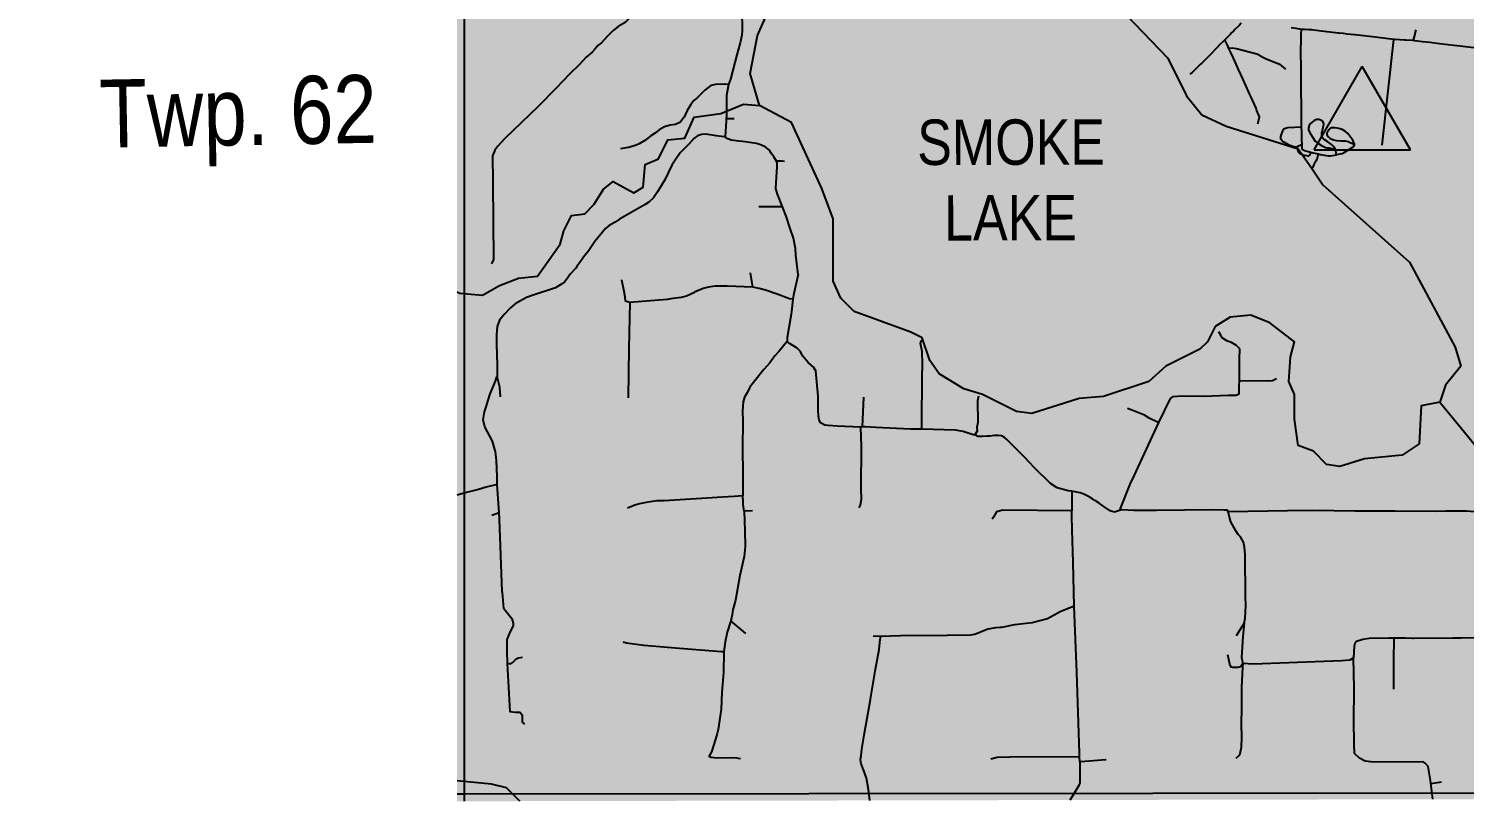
# Model space of a CAD drawing. Extents: x 508119 to 516015, y 6054829 to 6062261.
# Drawn here: x 514642.3 to 514832.1, y 6055331.1 to 6055433.2 of the extents above; entities that cross this region are included whole.
import ezdxf

# ---------------------------------------------------------------- set-up
doc = ezdxf.new("R2010")
doc.units = 0
doc.header["$LTSCALE"] = 5
doc.layers.add('2', color=7, linetype='Continuous', true_color=0x6e6e6e)
doc.layers.add('ROUTE-MAP-BACKGROUND-H', color=7, linetype='Continuous', true_color=0xf0ebff)
for name, color, linetype in [('23', 161, 'Continuous'), ('24', 161, 'Continuous'), ('26', 160, 'Continuous'), ('35', 37, 'Continuous'), ('36', 37, 'Continuous'), ('37', 37, 'Continuous'), ('53', 7, 'Continuous'), ('T-WATER-H', 133, 'Continuous')]:
    doc.layers.add(name, color=color, linetype=linetype)
doc.styles.add('80', font='ARIALN.TTF', dxfattribs={"height": 10})

# ---------------------------------------------------------------- blocks, each defined once
blk = doc.blocks.new('GCAMP')
at = {"layer": '53', "color": 75, "linetype": 'Continuous'}
for p, q in [((-318.649, -183.972), (0.001, 367.946)), ((318.651, -183.973), (0.001, 367.946)), ((-318.649, -183.972), (318.651, -183.973))]:
    blk.add_line(p, q, dxfattribs=at)

msp = doc.modelspace()

# ---------------------------------------------------------------- hatches: boundary and pattern name
at = {"layer": 'ROUTE-MAP-BACKGROUND-H'}
h = msp.add_hatch(color=256, dxfattribs=at)
h.dxf.hatch_style = 1
h.paths.add_polyline_path([(515090.845, 6055331.942), (514698.954, 6055331.128), (514698.945, 6055525.368), (514666.338, 6055525.404), (514666.4, 6055720.611), (514667.214, 6055915.277), (514667.136, 6056303.079), (515056.588, 6056303.406), (515059.123, 6055915.379), (515059.901, 6055721.28), (515060.675, 6055528.087), (515090.011, 6055528.179)])
at = {"layer": 'T-WATER-H'}
h = msp.add_hatch(color=256, dxfattribs=at)
h.dxf.hatch_style = 1
h.paths.add_polyline_path([(514812.127, 6055377.388), (514810.128, 6055378.137), (514809.628, 6055381.634), (514809.626, 6055384.882), (514808.876, 6055386.631), (514809.125, 6055389.879), (514809.624, 6055391.878), (514806.376, 6055394.376), (514803.878, 6055395.375), (514801.131, 6055395.125), (514799.133, 6055393.875), (514798.135, 6055391.876), (514797.136, 6055390.877), (514792.641, 6055388.628), (514790.394, 6055386.629), (514784.401, 6055384.629), (514781.154, 6055384.379), (514774.911, 6055382.38), (514772.912, 6055382.63), (514768.416, 6055384.878), (514765.918, 6055385.627), (514762.67, 6055387.625), (514761.421, 6055389.374), (514760.42, 6055392.372), (514758.922, 6055393.121), (514751.427, 6055395.868), (514749.678, 6055397.617), (514748.679, 6055399.865), (514748.675, 6055408.109), (514747.175, 6055412.106), (514743.176, 6055420.85), (514738.929, 6055423.098), (514737.678, 6055427.344), (514738.676, 6055432.341), (514740.423, 6055436.339), (514744.167, 6055443.334), (514748.411, 6055448.332), (514751.657, 6055451.58), (514755.403, 6055454.079), (514757.65, 6055454.579), (514760.148, 6055454.08), (514762.647, 6055451.332), (514763.898, 6055445.087), (514766.896, 6055442.089), (514769.144, 6055441.59), (514773.39, 6055442.09), (514776.637, 6055441.091), (514779.134, 6055443.09), (514781.382, 6055443.341), (514783.631, 6055441.592), (514787.379, 6055435.097), (514792.876, 6055429.351), (514795.376, 6055424.355), (514797.375, 6055421.857), (514800.622, 6055420.358), (514810.114, 6055417.362), (514811.863, 6055414.864), (514813.363, 6055412.615), (514824.856, 6055402.374), (514830.854, 6055391.133), (514831.604, 6055388.635), (514829.607, 6055386.136), (514828.859, 6055383.887), (514826.361, 6055383.387), (514826.113, 6055378.39), (514823.866, 6055376.891), (514818.871, 6055376.39), (514815.624, 6055375.39), (514813.876, 6055375.639)])

# ---------------------------------------------------------------- linework, layer by layer
at = {"layer": '2'}
for p, q in [((514699.953, 6055332.129), (514699.944, 6055526.366)), ((514698.954, 6055332.13), (514699.953, 6055332.129)), ((514699.953, 6055332.129), (514894.891, 6055332.325)), ((514699.953, 6055331.13), (514699.953, 6055332.129))]:
    msp.add_line(p, q, dxfattribs=at)
at = {"layer": '23'}
msp.add_lwpolyline([(514707.248, 6055331.145), (514707.246, 6055331.158), (514705.497, 6055332.907), (514703.498, 6055333.407), (514698.954, 6055333.819)], dxfattribs=at)
at = {"layer": '24'}
msp.add_line((514828.859, 6055383.887), (514831.319, 6055380.879), dxfattribs=at)
for points in [[(514698.951, 6055398.451), (514699.328, 6055398.289), (514702.327, 6055398.041), (514704.576, 6055399.291), (514707.076, 6055400.292), (514709.575, 6055400.542), (514712.573, 6055404.791), (514713.072, 6055406.54), (514714.07, 6055408.54), (514715.82, 6055408.79), (514717.069, 6055410.04), (514718.318, 6055412.04), (514719.567, 6055413.039), (514722.317, 6055411.542), (514723.567, 6055412.292), (514723.815, 6055415.29), (514725.565, 6055416.04), (514726.813, 6055418.539), (514729.063, 6055418.79), (514730.311, 6055421.539), (514733.81, 6055422.04), (514736.809, 6055423.291), (514738.929, 6055423.098)], [(514831.319, 6055380.879), (514836.043, 6055375.103), (514840.543, 6055370.108), (514844.543, 6055367.111), (514849.295, 6055357.118), (514850.547, 6055350.122), (514851.798, 6055348.124), (514855.796, 6055346.626), (514858.046, 6055343.878), (514859.796, 6055342.88), (514862.295, 6055340.632), (514862.796, 6055338.383), (514864.046, 6055336.634)]]:
    msp.add_lwpolyline(points, dxfattribs=at)
at = {"layer": '26'}
for points in [[(514738.929, 6055423.098), (514737.678, 6055427.344), (514738.676, 6055432.341), (514740.423, 6055436.339)], [(514787.379, 6055435.097), (514792.876, 6055429.351), (514795.376, 6055424.355), (514797.375, 6055421.857), (514800.622, 6055420.358), (514810.114, 6055417.362), (514811.863, 6055414.864)], [(514812.127, 6055377.388), (514810.128, 6055378.137), (514809.628, 6055381.634), (514809.626, 6055384.882), (514808.876, 6055386.631), (514809.125, 6055389.879), (514809.624, 6055391.878), (514806.376, 6055394.376), (514803.878, 6055395.375), (514801.131, 6055395.125), (514799.133, 6055393.875), (514798.135, 6055391.876), (514797.136, 6055390.877), (514792.641, 6055388.628), (514790.394, 6055386.629), (514784.401, 6055384.629), (514781.154, 6055384.379), (514774.911, 6055382.38), (514772.912, 6055382.63), (514768.416, 6055384.878), (514765.918, 6055385.627), (514762.67, 6055387.625), (514761.421, 6055389.374), (514760.42, 6055392.372), (514758.922, 6055393.121), (514751.427, 6055395.868), (514749.678, 6055397.617), (514748.679, 6055399.865), (514748.675, 6055408.109), (514747.175, 6055412.106), (514743.176, 6055420.85), (514738.929, 6055423.098)], [(514811.863, 6055414.864), (514813.363, 6055412.615), (514824.856, 6055402.374), (514830.854, 6055391.133), (514831.604, 6055388.635), (514829.607, 6055386.136), (514828.859, 6055383.887)], [(514828.859, 6055383.887), (514826.361, 6055383.387), (514826.113, 6055378.39), (514823.866, 6055376.891), (514818.871, 6055376.39), (514815.624, 6055375.39), (514813.876, 6055375.639), (514812.127, 6055377.388)]]:
    msp.add_lwpolyline(points, dxfattribs=at)
at = {"layer": '35'}
for p, q in [((514800.972, 6055430.628), (514800.767, 6055431.055)), ((514821.244, 6055417.87), (514822.754, 6055431.83)), ((514731.577, 6055424.999), (514731.352, 6055424.782)), ((514734.399, 6055418.955), (514733.904, 6055419.007)), ((514723.823, 6055410.03), (514721.636, 6055408.764)), ((514744.058, 6055400.751), (514743.455, 6055398.251)), ((514721.767, 6055397.066), (514721.664, 6055391.025)), ((514743.333, 6055397.484), (514743.161, 6055395.883)), ((514799.948, 6055392.638), (514799.65, 6055393.201)), ((514721.664, 6055391.025), (514721.553, 6055384.462)), ((514802.382, 6055390.99), (514801.962, 6055391.395)), ((514802.309, 6055386.723), (514802.292, 6055386.071)), ((514793.214, 6055384.353), (514791.642, 6055381.182)), ((514791.642, 6055381.182), (514790.82, 6055379.402)), ((514791.642, 6055381.182), (514791.518, 6055381.245)), ((514752.487, 6055380.627), (514752.278, 6055380.599)), ((514752.89, 6055380.608), (514752.487, 6055380.627)), ((514754.322, 6055380.542), (514752.89, 6055380.608)), ((514790.82, 6055379.402), (514788.388, 6055374.138)), ((514704.266, 6055373.022), (514704.239, 6055374.025)), ((514736.723, 6055373.257), (514736.736, 6055371.496)), ((514704.266, 6055373.022), (514702.809, 6055372.63)), ((514780.223, 6055372.11), (514780.204, 6055370.652)), ((514780.206, 6055368.93), (514780.189, 6055369.524)), ((514783.265, 6055370.888), (514782.993, 6055371.061)), ((514785.86, 6055369.344), (514785.52, 6055369.441)), ((514786.507, 6055369.571), (514785.86, 6055369.344)), ((514786.602, 6055369.812), (514786.507, 6055369.571)), ((514808.724, 6055369.518), (514800.864, 6055369.387)), ((514822.888, 6055369.469), (514817.616, 6055369.47)), ((514780.534, 6055356.934), (514780.377, 6055362.674)), ((514780.71, 6055352.532), (514780.534, 6055356.934)), ((514802.972, 6055354.678), (514801.927, 6055353.019)), ((514754.969, 6055352.896), (514753.949, 6055352.941)), ((514780.853, 6055348.191), (514780.71, 6055352.532)), ((514825.405, 6055352.662), (514825.211, 6055352.664)), ((514733.914, 6055350.904), (514728.351, 6055351.339)), ((514734.214, 6055350.881), (514733.914, 6055350.904)), ((514802.701, 6055349.762), (514802.778, 6055349.442)), ((514802.778, 6055349.442), (514802.8, 6055349.351)), ((514753.593, 6055344.615), (514754.032, 6055347.286)), ((514781.205, 6055337.493), (514780.853, 6055348.191)), ((514781.221, 6055336.995), (514781.205, 6055337.493)), ((514781.271, 6055336.342), (514781.221, 6055336.995)), ((514781.271, 6055336.342), (514781.258, 6055334.119)), ((514781.389, 6055336.35), (514781.271, 6055336.342))]:
    msp.add_line(p, q, dxfattribs=at)
for points in [[(514736.453, 6055446.992), (514736.505, 6055446.769), (514736.629, 6055442.319), (514736.562, 6055440.999), (514736.569, 6055439.708), (514736.57, 6055439.548), (514736.569, 6055439.458), (514736.568, 6055439.388), (514736.535, 6055436.714), (514736.651, 6055433.565), (514736.641, 6055433.023), (514736.579, 6055432.392), (514736.38, 6055431.37), (514735.936, 6055429.802), (514735.081, 6055426.558), (514734.847, 6055425.876)], [(514802.591, 6055433.961), (514802.564, 6055433.935), (514802.36, 6055433.737), (514801.723, 6055433.119), (514801.557, 6055432.946), (514801.359, 6055432.739), (514801.267, 6055432.644)], [(514801.267, 6055432.644), (514801.169, 6055432.541), (514800.424, 6055431.765)], [(514810.54, 6055433.151), (514809.86, 6055433.293), (514809.553, 6055433.319), (514809.202, 6055433.348)], [(514822.754, 6055431.83), (514819.932, 6055432.157), (514819.548, 6055432.201), (514817.672, 6055432.418), (514817.549, 6055432.432), (514816.606, 6055432.541), (514816.091, 6055432.601), (514815.55, 6055432.663), (514815.412, 6055432.679), (514813.551, 6055432.894), (514813.152, 6055432.941), (514811.864, 6055433.089), (514811.552, 6055433.104), (514810.962, 6055433.131), (514810.54, 6055433.151)], [(514800.424, 6055431.765), (514800.378, 6055431.721), (514799.558, 6055430.931), (514799.537, 6055430.911), (514799.37, 6055430.731), (514799.194, 6055430.542), (514798.608, 6055429.912), (514798.397, 6055429.705), (514797.559, 6055428.885), (514797.386, 6055428.716), (514797.21, 6055428.543), (514796.376, 6055427.727), (514796.105, 6055427.462), (514795.794, 6055427.251)], [(514800.767, 6055431.055), (514800.508, 6055431.591), (514800.424, 6055431.765)], [(514804.843, 6055429.826), (514802.646, 6055430.425), (514801.977, 6055430.593), (514801.404, 6055430.665), (514800.972, 6055430.628)], [(514804.797, 6055420.678), (514804.905, 6055421.197), (514804.992, 6055421.612), (514804.632, 6055422.546), (514804.556, 6055422.744), (514803.893, 6055424.208), (514803.741, 6055424.545), (514803.556, 6055424.953), (514802.836, 6055426.544), (514802.24, 6055427.861), (514801.931, 6055428.543), (514801.557, 6055429.369), (514801.222, 6055430.108), (514801.013, 6055430.542), (514800.972, 6055430.628)], [(514825.318, 6055431.682), (514824.352, 6055431.735), (514824.166, 6055431.745), (514823.546, 6055431.779), (514822.879, 6055431.816), (514822.754, 6055431.83)], [(514834.436, 6055430.596), (514833.541, 6055430.702), (514833.359, 6055430.724), (514831.542, 6055430.94), (514831.09, 6055430.994), (514829.543, 6055431.179), (514828.82, 6055431.265), (514827.544, 6055431.417), (514826.551, 6055431.535), (514825.545, 6055431.655), (514825.318, 6055431.682)], [(514804.843, 6055429.826), (514805.555, 6055429.436), (514805.8, 6055429.302), (514807.427, 6055428.671), (514807.519, 6055428.635), (514807.554, 6055428.607), (514807.636, 6055428.543), (514808.44, 6055427.917)], [(514731.352, 6055424.782), (514730.625, 6055424.08), (514730.26, 6055423.772), (514729.837, 6055423.217), (514729.378, 6055422.459), (514728.954, 6055421.557), (514728.501, 6055420.958)], [(514734.314, 6055425.923), (514733.115, 6055425.893), (514732.513, 6055425.746), (514731.714, 6055425.132), (514731.577, 6055424.999)], [(514734.847, 6055425.876), (514734.363, 6055425.919), (514734.314, 6055425.923)], [(514734.847, 6055425.876), (514734.561, 6055424.401), (514734.584, 6055423.448), (514734.545, 6055422.064), (514734.543, 6055422.012), (514734.499, 6055421.073), (514734.399, 6055418.955)], [(514728.501, 6055420.958), (514728.466, 6055420.912), (514727.813, 6055420.578), (514727.099, 6055420.486), (514726.387, 6055420.265), (514725.682, 6055419.868), (514725.194, 6055419.494), (514724.542, 6055419.072), (514723.792, 6055418.486), (514723.002, 6055418.016), (514722.614, 6055417.855), (514721.644, 6055417.549)], [(514731.32, 6055419.286), (514731.261, 6055419.281), (514730.714, 6055419.101), (514730.259, 6055418.727), (514729.567, 6055418.007)], [(514733.904, 6055419.007), (514733.183, 6055419.083), (514731.828, 6055419.326), (514731.32, 6055419.286)], [(514737.018, 6055418.282), (514736.698, 6055418.334), (514736.183, 6055418.363), (514735.186, 6055418.509), (514734.658, 6055418.757), (514734.399, 6055418.927), (514734.399, 6055418.955)], [(514721.644, 6055417.549), (514721.576, 6055417.527), (514720.549, 6055417.365)], [(514729.567, 6055418.007), (514728.447, 6055416.841), (514727.846, 6055416), (514727.331, 6055415.205), (514726.426, 6055413.263), (514725.455, 6055411.681), (514724.932, 6055410.906), (514724.32, 6055410.318), (514723.823, 6055410.03)], [(514741.168, 6055415.736), (514740.828, 6055416.308), (514740.451, 6055416.783), (514740.237, 6055417.201), (514739.681, 6055417.647), (514739.182, 6055417.865), (514738.545, 6055418.063), (514737.932, 6055418.179), (514737.018, 6055418.282)], [(514741.952, 6055409.708), (514741.301, 6055411.386), (514741.101, 6055412.111), (514741.154, 6055413.639), (514741.266, 6055414.995), (514741.258, 6055415.508), (514741.168, 6055415.736)], [(514744.058, 6055400.751), (514743.737, 6055403.309), (514743.699, 6055404.177), (514743.437, 6055405.574), (514742.932, 6055406.959), (514742.434, 6055408.465), (514741.952, 6055409.708)], [(514721.636, 6055408.764), (514720.419, 6055408.059), (514719.871, 6055407.682), (514719.067, 6055407.24), (514718.565, 6055406.843), (514717.167, 6055405.112), (514717, 6055404.861)], [(514717, 6055404.861), (514716.289, 6055403.79), (514715.796, 6055403.216), (514715.031, 6055402.175)], [(514715.031, 6055402.175), (514714.875, 6055402.006), (514714.651, 6055401.595), (514713.882, 6055400.804), (514713.652, 6055400.424), (514713.146, 6055399.767), (514712.891, 6055399.554), (514711.968, 6055398.998), (514709.008, 6055398.05), (514708.142, 6055397.714), (514706.651, 6055396.87), (514706.016, 6055396.342), (514705.159, 6055395.489), (514704.574, 6055394.726), (514704.239, 6055393.896), (514704.166, 6055392.777), (514704.171, 6055391.566), (514704.257, 6055388.814), (514704.251, 6055387.269)], [(514728.595, 6055397.726), (514727.479, 6055397.608), (514726.719, 6055397.466), (514721.767, 6055397.066)], [(514730.314, 6055398.397), (514729.282, 6055397.886), (514728.619, 6055397.728), (514728.595, 6055397.726)], [(514738.044, 6055399.08), (514734.669, 6055399.232), (514733.08, 6055399.206), (514732.196, 6055399.094), (514731.472, 6055398.892), (514730.338, 6055398.409), (514730.314, 6055398.397)], [(514743.333, 6055397.484), (514742.871, 6055397.558), (514741.241, 6055398.174), (514739.714, 6055398.691), (514738.878, 6055398.925), (514738.044, 6055399.08)], [(514743.455, 6055398.251), (514743.404, 6055398.039), (514743.333, 6055397.484)], [(514743.161, 6055395.883), (514743.121, 6055395.507), (514742.815, 6055393.69)], [(514742.815, 6055393.69), (514742.6, 6055392.421), (514742.562, 6055391.908)], [(514800.581, 6055392.087), (514800.088, 6055392.373), (514799.948, 6055392.638)], [(514801.962, 6055391.395), (514801.308, 6055391.767), (514800.787, 6055391.967), (514800.581, 6055392.087)], [(514742.562, 6055391.908), (514742.485, 6055391.81), (514741.546, 6055390.607), (514740.943, 6055390.007), (514740.275, 6055389.082), (514739.502, 6055388.223), (514738.13, 6055386.502), (514737.639, 6055385.85), (514737.319, 6055385.215), (514736.941, 6055384.56), (514736.769, 6055383.93), (514736.696, 6055382.732), (514736.703, 6055381.345)], [(514742.976, 6055391.584), (514742.851, 6055391.66), (514742.562, 6055391.908)], [(514747.54, 6055380.85), (514746.976, 6055381.139), (514746.829, 6055381.545), (514746.734, 6055382.047), (514746.663, 6055382.852), (514746.659, 6055384.691), (514746.516, 6055386.556), (514746.356, 6055388.04), (514746.041, 6055388.503), (514745.377, 6055389.127), (514744.608, 6055390.02), (514744.328, 6055390.604), (514743.887, 6055391.032), (514742.976, 6055391.584)], [(514802.382, 6055390.99), (514802.336, 6055389.511), (514802.309, 6055386.723)], [(514703.964, 6055377.62), (514703.656, 6055378.737), (514702.621, 6055380.631), (514702.414, 6055381.563), (514702.435, 6055381.828), (514702.598, 6055382.615), (514702.851, 6055383.383), (514703.054, 6055384.131), (514703.344, 6055384.978), (514704.023, 6055386.651), (514704.195, 6055387.243), (514704.251, 6055387.269)], [(514807.272, 6055386.971), (514806.737, 6055386.684), (514806.144, 6055386.669), (514802.309, 6055386.723)], [(514794.776, 6055384.671), (514793.509, 6055384.571), (514793.214, 6055384.353)], [(514801.933, 6055384.752), (514800.933, 6055384.748), (514797.588, 6055384.641), (514794.776, 6055384.671)], [(514802.292, 6055386.071), (514802.263, 6055384.956), (514801.933, 6055384.752)], [(514788.921, 6055382.525), (514788.287, 6055382.781), (514787.552, 6055383.027)], [(514736.703, 6055381.345), (514736.71, 6055380.183), (514736.68, 6055378.934), (514736.723, 6055373.257)], [(514752.278, 6055380.599), (514749.172, 6055380.693), (514747.987, 6055380.787), (514747.54, 6055380.85)], [(514791.518, 6055381.245), (514790.442, 6055381.788), (514789.813, 6055382.166), (514788.921, 6055382.525)], [(514760.397, 6055380.313), (514758.895, 6055380.331), (514754.322, 6055380.542)], [(514767.4, 6055379.557), (514767.305, 6055379.566), (514767.145, 6055379.58), (514765.843, 6055380.021), (514764.82, 6055380.199), (514760.397, 6055380.313)], [(514769.001, 6055379.372), (514768.356, 6055379.33), (514767.796, 6055379.353), (514767.4, 6055379.557)], [(514780.223, 6055372.11), (514779.739, 6055372.182), (514778.276, 6055372.577), (514777.378, 6055373.153), (514775.268, 6055375.192), (514774.602, 6055375.89), (514773.925, 6055376.669), (514772.257, 6055378.293), (514771.632, 6055378.955), (514771.302, 6055379.215), (514770.922, 6055379.418), (514770.467, 6055379.484), (514769.972, 6055379.487), (514769.354, 6055379.395), (514769.001, 6055379.372)], [(514704.239, 6055374.025), (514704.181, 6055376.172), (514704.036, 6055377.358), (514703.964, 6055377.62)], [(514788.388, 6055374.138), (514787.893, 6055373.068), (514786.602, 6055369.812)], [(514701.609, 6055372.306), (514701.449, 6055372.263), (514700.218, 6055371.932), (514700.06, 6055371.889), (514699.898, 6055371.845), (514699.699, 6055371.791), (514698.952, 6055371.589)], [(514702.809, 6055372.63), (514701.769, 6055372.349), (514701.609, 6055372.306)], [(514733.973, 6055371.311), (514732.661, 6055371.223), (514729.13, 6055371.021)], [(514736.736, 6055371.496), (514735.59, 6055371.42), (514733.973, 6055371.311)], [(514736.895, 6055369.499), (514736.779, 6055370.353), (514736.766, 6055370.688), (514736.736, 6055371.496)], [(514782.993, 6055371.061), (514782.482, 6055371.388), (514781.8, 6055371.744), (514781.3, 6055371.892), (514780.223, 6055372.11)], [(514729.13, 6055371.021), (514726.344, 6055370.861), (514725.354, 6055370.834), (514723.942, 6055370.639), (514723.059, 6055370.457), (514722.438, 6055370.283), (514721.491, 6055369.884)], [(514736.895, 6055369.499), (514736.942, 6055368.215), (514736.992, 6055366.877), (514737.027, 6055364.805), (514736.897, 6055363.482), (514736.334, 6055360.958), (514735.752, 6055357.726), (514735.491, 6055356.729)], [(514780.189, 6055369.524), (514771.088, 6055369.601), (514770.26, 6055369.406), (514769.851, 6055368.699), (514769.692, 6055368.423)], [(514780.204, 6055370.652), (514780.197, 6055370.129), (514780.189, 6055369.524)], [(514783.454, 6055370.762), (514783.407, 6055370.795), (514783.359, 6055370.828), (514783.265, 6055370.888)], [(514785.52, 6055369.441), (514785.276, 6055369.51), (514784.297, 6055370.183), (514783.812, 6055370.516), (514783.454, 6055370.762)], [(514788.387, 6055369.576), (514786.791, 6055369.652), (514786.507, 6055369.571)], [(514800.334, 6055369.604), (514798.793, 6055369.639), (514791.385, 6055369.556), (514790.105, 6055369.585), (514788.652, 6055369.563), (514788.387, 6055369.576)], [(514800.864, 6055369.387), (514800.768, 6055369.594), (514800.334, 6055369.604)], [(514800.957, 6055369.086), (514800.929, 6055369.246), (514800.864, 6055369.387)], [(514817.616, 6055369.47), (514812.041, 6055369.574), (514808.724, 6055369.518)], [(514829.646, 6055369.462), (514828.37, 6055369.444), (514822.888, 6055369.469)], [(514834.084, 6055368.815), (514833.457, 6055369.37), (514832.324, 6055369.464), (514831.952, 6055369.494), (514829.646, 6055369.462)], [(514780.255, 6055367.138), (514780.211, 6055368.75), (514780.206, 6055368.93)], [(514803.196, 6055357.046), (514803.197, 6055357.07), (514803.156, 6055358.11), (514803.12, 6055363.762), (514803.039, 6055364.735), (514802.887, 6055365.396), (514802.511, 6055366.068), (514802.204, 6055366.395), (514801.874, 6055366.862), (514801.205, 6055368.082), (514801.027, 6055368.695), (514800.957, 6055369.086)], [(514780.377, 6055362.674), (514780.258, 6055367.031), (514780.255, 6055367.138)], [(514735.491, 6055356.729), (514735.422, 6055356.465), (514735.316, 6055355.793), (514735.124, 6055354.977)], [(514780.534, 6055356.934), (514778.675, 6055356.161), (514776.982, 6055355.253), (514774.969, 6055354.735), (514772.65, 6055354.444), (514770.895, 6055354.104), (514770.723, 6055354.089)], [(514802.972, 6055354.678), (514803.105, 6055355.289), (514803.196, 6055357.046)], [(514735.124, 6055354.977), (514734.65, 6055353.493), (514734.369, 6055352.212), (514734.214, 6055350.881)], [(514770.723, 6055354.089), (514770.129, 6055354.038), (514769.113, 6055353.896), (514768.113, 6055353.499), (514767.618, 6055353.282), (514767.477, 6055353.22)], [(514802.972, 6055354.678), (514802.793, 6055352.925), (514802.614, 6055350.127), (514802.701, 6055349.762)], [(514754.032, 6055347.286), (514754.248, 6055348.601), (514754.724, 6055351.212), (514754.865, 6055352.553), (514754.969, 6055352.896)], [(514767.477, 6055353.22), (514767.344, 6055353.161), (514766.816, 6055353.098), (514763.72, 6055353.042), (514757.56, 6055353), (514754.969, 6055352.896)], [(514817.844, 6055352.263), (514817.597, 6055352.003), (514817.522, 6055351.65), (514817.452, 6055350.077)], [(514822.745, 6055352.693), (514822.111, 6055352.701), (514819.509, 6055352.625), (514818.685, 6055352.532), (514817.844, 6055352.263)], [(514825.211, 6055352.664), (514824.292, 6055352.675), (514822.745, 6055352.693)], [(514831.527, 6055352.689), (514830.552, 6055352.675), (514825.405, 6055352.662)], [(514834.244, 6055352.731), (514831.672, 6055352.692), (514831.527, 6055352.689)], [(514728.351, 6055351.339), (514723.627, 6055351.708), (514721.336, 6055352.043), (514720.902, 6055352.152)], [(514734.214, 6055350.881), (514734.146, 6055348.165), (514734.021, 6055346.579)], [(514802.8, 6055349.351), (514802.505, 6055348.914), (514802.166, 6055348.809), (514801.478, 6055348.816), (514801.281, 6055348.878), (514801.082, 6055349.249), (514800.821, 6055350.474)], [(514808.868, 6055349.447), (514804.181, 6055349.275), (514802.8, 6055349.351)], [(514817.452, 6055350.077), (514816.933, 6055349.801), (514815.832, 6055349.702), (514808.868, 6055349.447)], [(514734.021, 6055346.579), (514733.939, 6055345.534), (514733.845, 6055343.31), (514733.726, 6055342.435), (514733.455, 6055340.621), (514733.31, 6055340.097)], [(514753.506, 6055331.241), (514753.335, 6055332.704), (514753.083, 6055334.179), (514752.689, 6055335.293), (514752.368, 6055336.06), (514752.335, 6055336.295), (514752.276, 6055336.703), (514752.365, 6055337.118), (514752.468, 6055338.01), (514752.809, 6055340.151), (514753.589, 6055344.591), (514753.593, 6055344.615)], [(514733.31, 6055340.097), (514733.187, 6055339.65), (514733.104, 6055339.349), (514732.569, 6055337.658), (514732.225, 6055337.032)], [(514736.401, 6055336.728), (514736.155, 6055336.785), (514735.97, 6055336.828), (514735.367, 6055336.887), (514733.334, 6055336.838), (514732.523, 6055336.895), (514732.225, 6055337.032)], [(514772.001, 6055336.966), (514770.349, 6055336.917), (514769.496, 6055336.714)], [(514781.221, 6055336.995), (514772.07, 6055336.968), (514772.001, 6055336.966)], [(514784.746, 6055336.591), (514784.719, 6055336.589), (514781.389, 6055336.35)], [(514781.258, 6055334.119), (514781.255, 6055333.578), (514781.14, 6055333.226), (514780.356, 6055331.912), (514779.962, 6055331.296)]]:
    msp.add_lwpolyline(points, dxfattribs=at)
at = {"layer": '36'}
for p, q in [((514734.488, 6055421.36), (514735.574, 6055421.375)), ((514810.578, 6055420.288), (514810.578, 6055420.324)), ((514809.984, 6055417.616), (514810.009, 6055417.451)), ((514810.652, 6055417.349), (514810.63, 6055417.948)), ((514703.75, 6055402.739), (514703.526, 6055402.157)), ((514737.922, 6055399.884), (514737.754, 6055400.993)), ((514738.044, 6055399.08), (514737.922, 6055399.884)), ((514721.767, 6055397.066), (514721.492, 6055397.161)), ((514752.663, 6055384.562), (514752.487, 6055380.627)), ((514760.397, 6055380.313), (514760.402, 6055381.112)), ((514704.511, 6055369.266), (514704.266, 6055373.022)), ((514704.542, 6055368.502), (514704.511, 6055369.266)), ((514738.002, 6055369.506), (514736.895, 6055369.499)), ((514737.1, 6055353.309), (514735.124, 6055354.977)), ((514822.745, 6055352.693), (514822.735, 6055349.756)), ((514822.735, 6055349.756), (514822.721, 6055345.97))]:
    msp.add_line(p, q, dxfattribs=at)
for points in [[(514721.754, 6055434.917), (514721.655, 6055434.562), (514721.185, 6055434.082), (514720.25, 6055433.53), (514719.562, 6055432.951), (514718.768, 6055432.184), (514718.026, 6055431.395), (514717.579, 6055431.011)], [(514810.578, 6055420.324), (514810.576, 6055420.547), (514810.566, 6055421.533), (514810.557, 6055422.546), (514810.547, 6055423.551), (514810.538, 6055424.545), (514810.528, 6055425.569), (514810.519, 6055426.544), (514810.509, 6055427.587), (514810.5, 6055428.543), (514810.49, 6055429.606), (514810.484, 6055430.196), (514810.491, 6055430.542), (514810.511, 6055431.584), (514810.529, 6055432.541), (514810.54, 6055433.151)], [(514825.654, 6055433.086), (514825.545, 6055432.628), (514825.528, 6055432.558), (514825.524, 6055432.541), (514825.376, 6055431.923), (514825.318, 6055431.682)], [(514717.579, 6055431.011), (514717.451, 6055430.901), (514717.144, 6055430.548), (514716.793, 6055430.145), (514716.02, 6055429.491), (514715.076, 6055428.461), (514713.851, 6055427.263), (514712.023, 6055425.344), (514709.668, 6055422.981), (514705.219, 6055418.691), (514704.341, 6055417.716), (514703.941, 6055417.178), (514703.864, 6055416.979)], [(514815.028, 6055417.306), (514814.945, 6055417.462), (514814.802, 6055417.677), (514814.516, 6055417.952), (514814.026, 6055418.299), (514813.561, 6055418.622), (514813.465, 6055418.706), (514813.406, 6055418.777), (514813.31, 6055418.909), (514813.274, 6055419.028), (514813.251, 6055419.172), (514813.251, 6055419.47), (514813.275, 6055419.626), (514813.443, 6055420.223), (514813.515, 6055420.569), (514813.515, 6055420.677), (514813.444, 6055420.88), (514813.324, 6055421.047), (514813.205, 6055421.131), (514813.109, 6055421.179), (514813.002, 6055421.215), (514812.871, 6055421.227), (514812.572, 6055421.227), (514812.452, 6055421.191), (514812.178, 6055421.06), (514811.747, 6055420.726), (514811.58, 6055420.452), (514811.472, 6055420.141), (514811.472, 6055419.89), (514811.603, 6055419.592), (514812.068, 6055418.85), (514812.354, 6055418.384), (514812.855, 6055418.026), (514813.202, 6055417.81), (514813.715, 6055417.547), (514813.954, 6055417.523), (514814.205, 6055417.487), (514815.028, 6055417.306)], [(514809.984, 6055417.616), (514809.673, 6055417.605), (514809.41, 6055417.677), (514808.909, 6055417.868), (514808.205, 6055418.263), (514807.99, 6055418.442), (514807.882, 6055418.598), (514807.835, 6055418.753), (514807.835, 6055418.992), (514808.123, 6055419.864), (514808.242, 6055419.995), (514808.302, 6055420.043), (514808.433, 6055420.102), (514808.577, 6055420.15), (514808.744, 6055420.174), (514810.578, 6055420.288)], [(514810.63, 6055417.948), (514810.607, 6055418.548), (514810.59, 6055418.994), (514810.585, 6055419.515), (514810.578, 6055420.288)], [(514817.557, 6055417.939), (514817.557, 6055417.987), (514817.342, 6055418.525), (514816.674, 6055419.397), (514816.388, 6055419.648), (514816.161, 6055419.78), (514815.922, 6055419.912), (514815.516, 6055420.055), (514814.979, 6055420.14), (514814.752, 6055420.164), (514814.537, 6055420.152), (514814.37, 6055420.068), (514814.214, 6055419.925), (514814.047, 6055419.663), (514813.963, 6055419.555), (514813.915, 6055419.376), (514813.915, 6055419.281), (514813.962, 6055419.149), (514813.998, 6055419.066), (514814.07, 6055418.982), (514814.309, 6055418.802), (514814.5, 6055418.671), (514814.774, 6055418.551), (514815.204, 6055418.467), (514815.753, 6055418.431), (514816.327, 6055418.43), (514816.566, 6055418.394), (514816.709, 6055418.346), (514817.557, 6055417.939)], [(514703.864, 6055416.979), (514703.65, 6055416.426), (514703.675, 6055413.024)], [(514810.63, 6055417.948), (514809.982, 6055417.626), (514809.984, 6055417.616)], [(514810.009, 6055417.451), (514810.056, 6055417.117), (514810.14, 6055416.961), (514810.247, 6055416.83), (514810.355, 6055416.77), (514810.916, 6055416.555), (514811.214, 6055416.471), (514811.406, 6055416.459), (514811.513, 6055416.458), (514811.657, 6055416.554), (514811.692, 6055416.602), (514811.834, 6055416.9)], [(514810.652, 6055417.349), (514810.664, 6055417.313), (514810.724, 6055417.253), (514810.795, 6055417.217), (514810.903, 6055417.157), (514811.428, 6055417.026), (514812.121, 6055416.846), (514812.753, 6055416.707)], [(514812.753, 6055416.707), (514812.705, 6055416.492), (514812.633, 6055416.146), (514812.573, 6055415.967), (514812.442, 6055415.74), (514812.346, 6055415.633), (514812.179, 6055415.322), (514812.047, 6055414.964), (514811.999, 6055414.845)], [(514812.753, 6055416.707), (514813.052, 6055416.642), (514814.079, 6055416.45), (514814.366, 6055416.437), (514814.665, 6055416.485), (514815.171, 6055416.59)], [(514815.171, 6055416.59), (514815.112, 6055417.044), (514815.052, 6055417.259), (514815.028, 6055417.306)], [(514815.171, 6055416.59), (514815.238, 6055416.604), (514815.943, 6055416.77), (514816.218, 6055416.877), (514816.696, 6055417.176), (514817.461, 6055417.7), (514817.533, 6055417.796), (514817.545, 6055417.832), (514817.557, 6055417.903), (514817.557, 6055417.939)], [(514703.675, 6055413.024), (514703.676, 6055412.877), (514703.75, 6055402.739)], [(514721.161, 6055397.749), (514721.044, 6055398.533), (514720.745, 6055400.013), (514720.739, 6055400.044)], [(514721.492, 6055397.161), (514721.236, 6055397.251), (514721.161, 6055397.749)], [(514760.402, 6055381.112), (514760.402, 6055381.141), (514760.439, 6055387.181), (514760.477, 6055388.911), (514760.437, 6055390.594), (514760.198, 6055391.63), (514760.294, 6055391.941), (514760.521, 6055392.114)], [(514704.679, 6055384.594), (514704.592, 6055385.858), (514704.251, 6055387.269)], [(514752.278, 6055380.599), (514752.347, 6055378.019), (514752.319, 6055372.527), (514752.348, 6055371.032), (514752.295, 6055370.527)], [(514752.295, 6055370.527), (514752.289, 6055370.46), (514752.138, 6055370.076), (514752.076, 6055369.916)], [(514704.931, 6055358.871), (514704.545, 6055368.436), (514704.542, 6055368.502)], [(514705.135, 6055356.631), (514704.937, 6055358.741), (514704.931, 6055358.871)], [(514705.135, 6055356.631), (514706.175, 6055355.294), (514706.353, 6055354.658), (514706.348, 6055354.325), (514705.993, 6055353.57), (514705.538, 6055352.513), (514705.53, 6055350.953), (514705.575, 6055349.345)], [(514817.522, 6055338.892), (514817.494, 6055341.617), (514817.538, 6055346.099), (514817.452, 6055350.077)], [(514817.566, 6055337.464), (514817.524, 6055338.721), (514817.522, 6055338.892)], [(514826.625, 6055336.363), (514820.138, 6055336.308), (514818.969, 6055336.449), (514818.219, 6055336.835), (514817.566, 6055337.464)], [(514827.934, 6055331.396), (514827.769, 6055332.473), (514827.607, 6055333.874), (514827.311, 6055335.731), (514826.92, 6055336.186), (514826.625, 6055336.363)]]:
    msp.add_lwpolyline(points, dxfattribs=at)
at = {"layer": '37'}
for p, q in [((514740.81, 6055409.708), (514738.852, 6055409.707)), ((514741.952, 6055409.708), (514740.81, 6055409.708)), ((514704.511, 6055369.266), (514703.546, 6055368.904)), ((514802.8, 6055349.351), (514802.771, 6055348.848)), ((514827.676, 6055333.488), (514829.066, 6055333.709))]:
    msp.add_line(p, q, dxfattribs=at)
for points in [[(514742.233, 6055415.707), (514741.981, 6055415.757), (514741.168, 6055415.736)], [(514767.87, 6055384.66), (514767.731, 6055384.076), (514767.79, 6055381.214), (514767.672, 6055380.599)], [(514767.672, 6055380.599), (514767.664, 6055380.556), (514767.68, 6055380.053), (514767.4, 6055379.557)], [(514705.575, 6055349.345), (514706.091, 6055349.329), (514706.367, 6055349.524), (514706.725, 6055349.93), (514707.049, 6055350.109), (514707.618, 6055350.174)], [(514705.575, 6055349.345), (514705.943, 6055342.977), (514706.66, 6055342.912), (514707.244, 6055342.896), (514707.553, 6055342.538), (514707.569, 6055341.596), (514707.846, 6055341.336)], [(514802.771, 6055348.848), (514802.619, 6055346.19), (514802.632, 6055343.504), (514802.603, 6055341.31), (514802.648, 6055339.619), (514802.607, 6055338.233), (514802.387, 6055337.228), (514801.878, 6055336.8)]]:
    msp.add_lwpolyline(points, dxfattribs=at)

# ---------------------------------------------------------------- block references
at = {"layer": '53', "xscale": 0.01998969248360274, "yscale": 0.01998969248360274, "zscale": 0.01998968000000005, "rotation": 0.06403310558480683}
msp.add_blockref('GCAMP', (514818.584, 6055420.909), dxfattribs=at)

# ---------------------------------------------------------------- texts
at = {"layer": '26', "style": '80'}
for s, p in [('SMOKE', (514759.776, 6055415.236)), ('LAKE', (514763.328, 6055405.248))]:
    msp.add_text(s, height=5.9969, rotation=0.10118, dxfattribs=at).set_placement(p)

# ---------------------------------------------------------------- next in the draw order: texts
at = {"insert": (514669.927, 6055426.838), "char_height": 8.9954, "width": 46.0245, "attachment_point": 2, "rotation": 1.04767, "style": '80', "bg_fill": 2}
msp.add_mtext('Twp. 62', dxfattribs=at)

doc.saveas('drawing.dxf')
